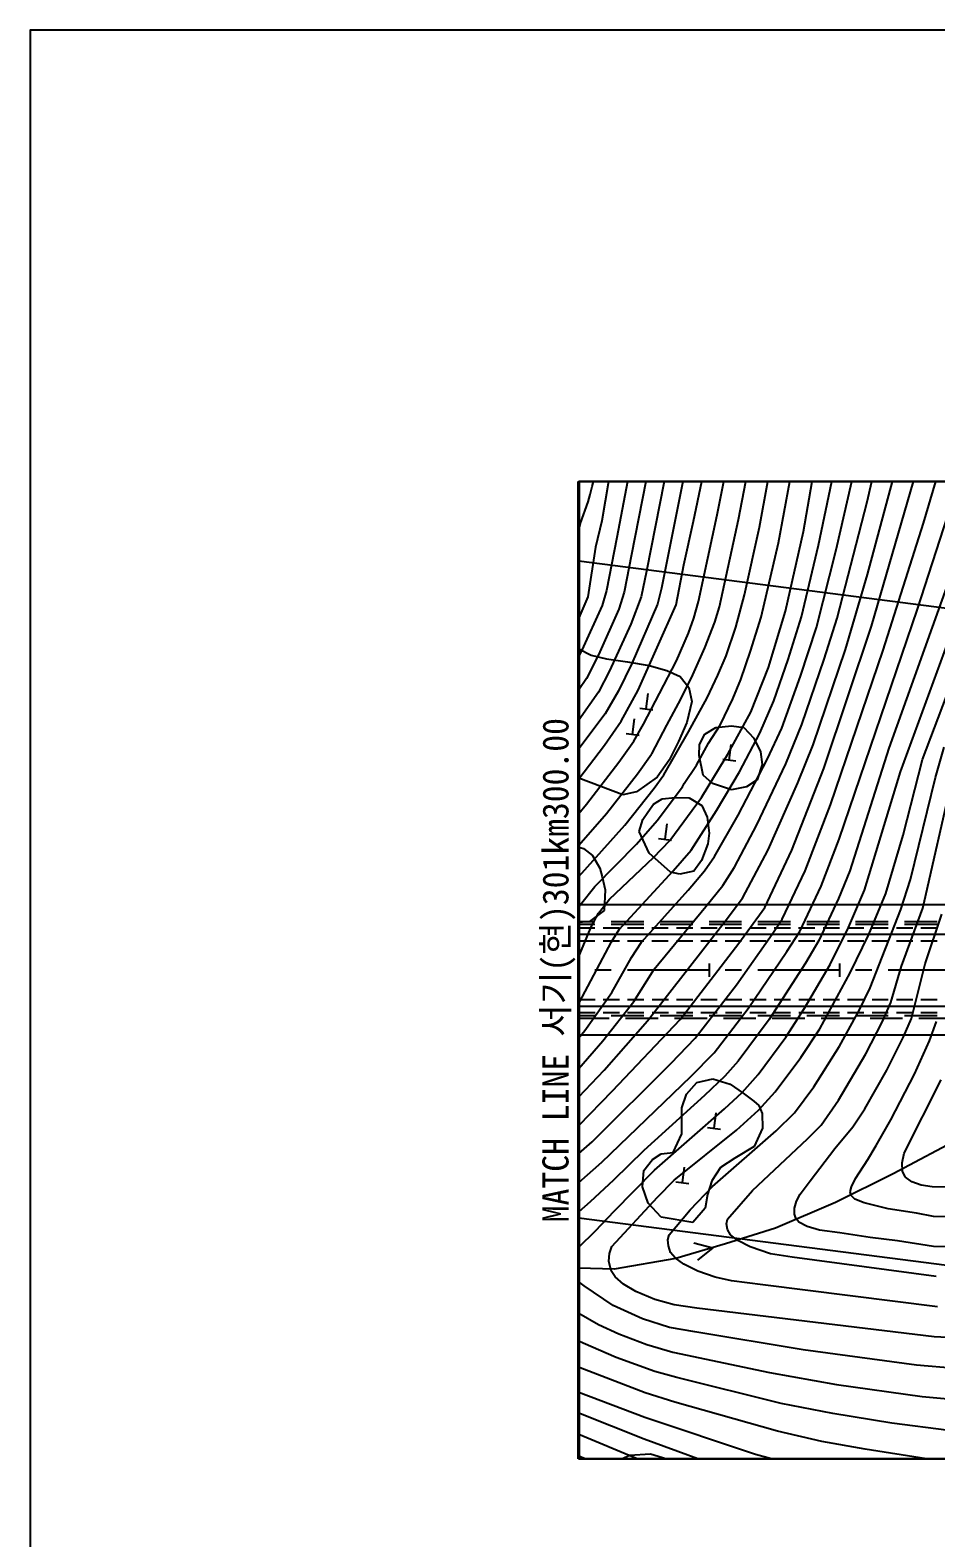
# Model space of a CAD drawing. Header units: millimetres. Extents: x 2406 to 3202, y 1103 to 1810.
# Drawn here: x 2405.9 to 2544.9, y 1387.7 to 1619.1 of the extents above; entities that cross this region are included whole.
import ezdxf
from ezdxf.enums import TextEntityAlignment as Align
from ezdxf.xclip import XClip

# ---------------------------------------------------------------- set-up
doc = ezdxf.new("R2010")
doc.units = ezdxf.units.MM
doc.header["$LTSCALE"] = 10
doc.header["$MEASUREMENT"] = 0
doc.header["$XCLIPFRAME"] = 2
for name, pattern in [('A-CENTR01', [2, 1.25, -0.25, 0.25, -0.25]), ('CENTER', [2, 1.25, -0.25, 0.25, -0.25]), ('DASHED', [0.75, 0.5, -0.25]), ('HIDDEN', [0.375, 0.25, -0.125])]:
    doc.linetypes.add(name, pattern=pattern)
for name, color, linetype in [('TN-MACL', 6, 'A-CENTR01'), ('TZ-BASE', 253, 'Continuous'), ('TZ-CABL', 4, 'Continuous')]:
    doc.layers.add(name, color=color, linetype=linetype)
doc.layers.add('TX-PAPR', color=2, linetype='Continuous', plot=False)
doc.styles.get("Standard").update_dxf_attribs({"font": 'GulimChe.ttf'})
doc.linetypes.add('ZIGZAG', pattern='A,0.0001,-0.2,[131,ltypeshp.shx,S=0.2,R=0,X=-0.2,Y=0],-0.4,[131,ltypeshp.shx,S=0.2,R=180,X=0.2,Y=0],-0.2', length=0.8001)

# ---------------------------------------------------------------- blocks, each defined once
blk = doc.blocks.new('JD-FHFJ6')
at = {"layer": 'TZ-BASE'}
for p, q in [((10.21, 89.08, 184), (5.85, 66.39, 184)), ((12.83, 87.93, 183), (8.13, 63.81, 183)), ((15.31, 85.99, 182), (10.41, 61.23, 182)), ((52.91, 68.62, 169), (58.56, 87.53, 169)), ((44.28, 71.85, 172), (47.29, 84.91, 172)), ((51.99, 55.39, 168), (61.42, 84.63, 168)), ((5.84, 82.4, 185), (3.57, 68.97, 185)), ((34.49, 67.33, 175), (36.86, 81.11, 175)), ((16.87, 79.29, 181), (12.7, 58.64, 181)), ((17.6, 68.9, 180), (19.93, 79.99, 180)), ((21.24, 69.85, 179), (23.36, 80.49, 179)), ((24.52, 69.14, 178), (26.61, 79.91, 178)), ((27.72, 67.99, 177), (29.96, 79.94, 177)), ((30.64, 65.57, 176), (32.87, 77.43, 176)), ((36.81, 65.2, 174), (39.28, 77.18, 174)), ((39.53, 64.5, 173), (42.27, 76.54, 173)), ((1.75, 72.97, 186), (2.08, 74.23, 186)), ((2.08, 74.23, 186), (2.46, 75.82, 186)), ((44.33, 60.74, 171), (48.4, 75.84, 171)), ((44.92, 52.8, 170), (51.37, 75.05, 170)), ((0.26, 68.59, 186), (1.47, 71.89, 186)), ((1.47, 71.89, 186), (1.75, 72.97, 186)), ((39.67, 54.02, 172), (44.28, 71.85, 172)), ((18.37, 56.59, 179), (21.24, 69.85, 179)), ((0, 67.53, 186), (0.26, 68.59, 186)), ((3.57, 68.97, 185), (2.56, 64.89, 185)), ((16.14, 62.19, 180), (17.6, 68.9, 180)), ((21.61, 55.78, 178), (24.52, 69.14, 178)), ((25.44, 57.62, 177), (27.72, 67.99, 177)), ((31.72, 55.1, 175), (34.49, 67.33, 175)), ((46.73, 49.09, 169), (52.91, 68.62, 169)), ((2.56, 64.89, 185), (1.42, 57.27, 185)), ((5.85, 66.39, 184), (4.27, 58.28, 184)), ((28, 54.19, 176), (30.64, 65.57, 176)), ((34.19, 54.21, 174), (36.81, 65.2, 174)), ((49.39, 30.42, 166), (62.2, 65.48, 166)), ((0, 62.83), (280, 26.85)), ((8.13, 63.81, 183), (6.96, 57.99, 183)), ((36.47, 52.58, 173), (39.53, 64.5, 173)), ((10.41, 61.23, 182), (9.58, 57.27, 182)), ((14.98, 56.06, 180), (16.14, 62.19, 180)), ((40.93, 49.19, 171), (44.33, 60.74, 171)), ((56.93, 60.22, 167), (47.57, 34.09, 167)), ((4.27, 58.28, 184), (3.61, 55.97, 184)), ((6.96, 57.99, 183), (6.18, 55.42, 183)), ((12.7, 58.64, 181), (12.09, 56.18, 181)), ((1.42, 57.27, 185), (0, 54.09, 185)), ((3.61, 55.97, 184), (0.49, 49.12, 184)), ((9.58, 57.27, 182), (8, 53.08, 182)), ((12.09, 56.18, 181), (8.14, 47.08, 181)), ((9.14, 42.95, 180), (14.98, 56.06, 180)), ((18.05, 55.32, 179), (18.37, 56.59, 179)), ((20.9, 53.4, 178), (21.61, 55.78, 178)), ((24.12, 52.62, 177), (25.44, 57.62, 177)), ((6.18, 55.42, 183), (3.03, 48.4, 183)), ((16.85, 51.72, 179), (17.65, 54.01, 179)), ((17.65, 54.01, 179), (18.05, 55.32, 179)), ((19.35, 49.46, 178), (20.9, 53.4, 178)), ((26.37, 48.93, 176), (28, 54.19, 176)), ((29.11, 46.44, 175), (31.72, 55.1, 175)), ((32.15, 47.65, 174), (34.19, 54.21, 174)), ((37.68, 47.7, 172), (39.67, 54.02, 172)), ((39.98, 20.11, 168), (51.99, 55.39, 168)), ((8, 53.08, 182), (4.74, 45.95, 182)), ((14.99, 47.46, 179), (16.85, 51.72, 179)), ((22.61, 48.25, 177), (24.12, 52.62, 177)), ((34.06, 45.11, 173), (36.47, 52.58, 173)), ((37.61, 30.96, 170), (44.92, 52.8, 170)), ((0, 49.31, 182.03), (1.93, 48.33, 182.03)), ((0.49, 49.12, 184), (0, 48.16, 184)), ((17.51, 45.32, 178), (19.35, 49.46, 178)), ((24.87, 44.6, 176), (26.37, 48.93, 176)), ((35.97, 34.6, 171), (40.93, 49.19, 171)), ((38.63, 25.35, 169), (46.73, 49.09, 169)), ((3.03, 48.4, 183), (1.2, 44.77, 183)), ((1.93, 48.33, 182.03), (4.27, 47.77, 182.03)), ((4.27, 47.77, 182.03), (7.5, 47.33, 182.03)), ((8.14, 47.08, 181), (6.1, 42.84, 181)), ((7.5, 47.33, 182.03), (10.81, 46.73, 182.03)), ((10.81, 46.73, 182.03), (13.51, 46, 182.03)), ((12.41, 42.45, 179), (14.99, 47.46, 179)), ((21.37, 45.28, 177), (22.61, 48.25, 177)), ((26.43, 39.59, 175), (29.11, 46.44, 175)), ((29.92, 41.33, 174), (32.15, 47.65, 174)), ((34.23, 37.7, 172), (37.68, 47.7, 172)), ((1.2, 44.77, 183), (0, 43.04, 183)), ((4.74, 45.95, 182), (3.02, 42.68, 182)), ((13.51, 46, 182.03), (15.58, 45.04, 182.03)), ((15.58, 45.04, 182.03), (16.89, 43.37, 182.03)), ((15.66, 41.58, 178), (17.51, 45.32, 178)), ((19.73, 41.79, 177), (21.37, 45.28, 177)), ((23.63, 41.63, 176), (24.87, 44.6, 176)), ((31.16, 37.16, 173), (34.06, 45.11, 173)), ((3.02, 42.68, 182), (0, 38.34, 182)), ((6.1, 42.84, 181), (4.04, 39.36, 181)), ((6.54, 38.2, 180), (9.14, 42.95, 180)), ((9.96, 37.76, 179), (12.41, 42.45, 179)), ((10.37, 40.09, 179.86), (10.68, 42.47, 179.86)), ((16.84, 36.59, 177), (19.73, 41.79, 177)), ((16.89, 43.37, 182.03), (17.35, 41.21, 182.03)), ((52.78, 32.31, 165), (56.43, 42.03, 165)), ((4.04, 39.36, 181), (0, 33.96, 181)), ((9.38, 40.21, 179.86), (11.37, 39.96, 179.86)), ((13.55, 37.58, 178), (15.66, 41.58, 178)), ((17.35, 41.21, 182.03), (16.57, 38.01, 182.03)), ((21.69, 37.61, 176), (23.63, 41.63, 176)), ((22.9, 33.15, 175), (26.43, 39.59, 175)), ((27.81, 36.36, 174), (29.92, 41.33, 174)), ((3.97, 34.54, 180), (6.54, 38.2, 180)), ((8.28, 36.17, 179.55), (8.59, 38.55, 179.55)), ((8.48, 35.14, 179), (9.96, 37.76, 179)), ((11.21, 33.19, 178), (13.55, 37.58, 178)), ((16.57, 38.01, 182.03), (15.34, 35.09, 182.03)), ((19.34, 36.19, 174.67), (21.07, 37.26, 174.67)), ((19.91, 34.83, 176), (21.69, 37.61, 176)), ((21.07, 37.26, 174.67), (23.43, 37.5, 174.67)), ((23.43, 37.5, 174.67), (25.32, 37.24, 174.67)), ((25.32, 37.24, 174.67), (26.87, 35.6, 174.67)), ((28.99, 32.44, 173), (31.16, 37.16, 173)), ((31.78, 31.65, 172), (34.23, 37.7, 172)), ((6.18, 31.92, 179), (8.48, 35.14, 179)), ((7.29, 36.3, 179.55), (9.27, 36.05, 179.55)), ((13.07, 29.99, 177), (16.84, 36.59, 177)), ((15.34, 35.09, 182.03), (13.87, 32.21, 182.03)), ((18.06, 31.48, 176), (19.91, 34.83, 176)), ((18.56, 34.65, 174.67), (19.34, 36.19, 174.67)), ((24.68, 30.46, 174), (27.81, 36.36, 174)), ((26.87, 35.6, 174.67), (27.91, 33.49, 174.67)), ((0, 29.34, 180), (3.97, 34.54, 180)), ((9.05, 30.15, 178), (11.18, 33.13, 178)), ((11.18, 33.13, 178), (11.21, 33.19, 178)), ((18.49, 32.95, 174.67), (18.56, 34.65, 174.67)), ((19.11, 29.94, 174.67), (18.49, 32.95, 174.67)), ((21.62, 31.03, 175), (22.9, 33.15, 175)), ((23.1, 32.24, 175.87), (23.4, 34.62, 175.87)), ((24.49, 23.77, 173), (28.99, 32.44, 173)), ((27.91, 33.49, 174.67), (28.15, 31.54, 174.67)), ((33.64, 28.77, 171), (35.97, 34.6, 171)), ((47.57, 34.09, 167), (41.6, 15.26, 167)), ((54.76, 29.54, 164), (56.08, 34.21, 164)), ((1.19, 25.49, 179), (6.18, 31.92, 179)), ((4.25, 24.03, 178), (9.05, 30.15, 178)), ((13.87, 32.21, 182.03), (12.02, 29.64, 182.03)), ((16.18, 28.67, 176), (18.06, 31.48, 176)), ((18.87, 26.48, 175), (21.62, 31.03, 175)), ((21.17, 24.48, 174), (24.68, 30.46, 174)), ((22.1, 32.37, 175.87), (24.09, 32.11, 175.87)), ((27.35, 22.3, 172), (31.78, 31.65, 172)), ((28.15, 31.54, 174.67), (27.41, 29.22, 174.67)), ((32.7, 18.4, 170), (37.61, 30.96, 170)), ((43.86, 12.28, 166), (49.39, 30.42, 166)), ((49.79, 20.7, 165), (52.78, 32.31, 165)), ((6.79, 26.93, 182.03), (0, 29.44, 182.03)), ((7.07, 22.23, 177), (11.58, 27.93, 177)), ((12.02, 29.64, 182.03), (8.89, 27.35, 182.03)), ((11.58, 27.93, 177), (13.07, 29.99, 177)), ((12.05, 22.99, 176), (15.91, 28.14, 176)), ((15.91, 28.14, 176), (16.18, 28.67, 176)), ((20.55, 28.67, 174.67), (19.11, 29.94, 174.67)), ((23.45, 27.68, 174.67), (20.55, 28.67, 174.67)), ((25.76, 28.15, 174.67), (23.45, 27.68, 174.67)), ((27.41, 29.22, 174.67), (25.76, 28.15, 174.67)), ((29.06, 18.45, 171), (33.64, 28.77, 171)), ((50.92, 13.9, 164), (54.76, 29.54, 164)), ((52.8, 9.53, 163), (57.48, 29.96, 163)), ((0, 24.05, 179), (1.19, 25.49, 179)), ((8.89, 27.35, 182.03), (6.79, 26.93, 182.03)), ((10.59, 24.24, 174.62), (11.47, 25.47, 174.62)), ((11.47, 25.47, 174.62), (12.8, 26.29, 174.62)), ((12.8, 26.29, 174.62), (14.82, 26.5, 174.62)), ((13.99, 19.89, 175), (18.87, 26.48, 175)), ((14.82, 26.5, 174.62), (16.97, 26.44, 174.62)), ((16.97, 26.44, 174.62), (18.89, 25.28, 174.62)), ((0, 19.16, 178), (4.25, 24.03, 178)), ((9.84, 23.12, 174.62), (10.59, 24.24, 174.62)), ((17.25, 18.41, 174), (21.17, 24.48, 174)), ((18.89, 25.28, 174.62), (19.73, 23.5, 174.62)), ((19.73, 23.5, 174.62), (20.01, 21.04, 174.62)), ((20.86, 17.44, 173), (24.49, 23.77, 173)), ((34.73, 15.23, 169), (38.63, 25.35, 169)), ((0, 14.36, 177), (7.07, 22.23, 177)), ((8.89, 19.36, 176), (12.05, 22.99, 176)), ((9.3, 21.3, 174.62), (9.84, 23.12, 174.62)), ((10.81, 17.93, 174.62), (9.3, 21.3, 174.62)), ((13.26, 20.08, 176.36), (13.56, 22.46, 176.36)), ((20.01, 21.04, 174.62), (19.83, 19.39, 174.62)), ((23.89, 15.78, 172), (27.35, 22.3, 172)), ((0, 18.89, 177.11), (0.74, 18.68, 177.11)), ((0.74, 18.68, 177.11), (2.1, 17.6, 177.11)), ((2.47, 12.82, 176), (8.89, 19.36, 176)), ((11.46, 17.27, 175), (13.99, 19.89, 175)), ((12.27, 20.21, 176.36), (14.25, 19.95, 176.36)), ((19.83, 19.39, 174.62), (18.84, 16.81, 174.62)), ((37.19, 12.9, 168), (39.98, 20.11, 168)), ((47.14, 11.75, 165), (49.79, 20.7, 165)), ((2.1, 17.6, 177.11), (3.23, 15.64, 177.11)), ((4.71, 10.88, 175), (11.46, 17.27, 175)), ((14.11, 15.05, 174.62), (10.81, 17.93, 174.62)), ((14.5, 15.25, 174), (17.25, 18.41, 174)), ((18.84, 16.81, 174.62), (17.66, 15.2, 174.62)), ((19.3, 15.25, 173), (20.86, 17.44, 173)), ((25.12, 11.03, 171), (29.06, 18.45, 171)), ((28.58, 9.64, 170), (32.7, 18.4, 170)), ((3.23, 15.64, 177.11), (3.61, 14.3, 177.11)), ((3.61, 14.3, 177.11), (4.09, 12.31, 177.11)), ((6.19, 6.26, 174), (14.5, 15.25, 174)), ((15.53, 14.71, 174.62), (14.11, 15.05, 174.62)), ((17.66, 15.2, 174.62), (15.53, 14.71, 174.62)), ((16.8, 12.29, 173), (19.3, 15.25, 173)), ((22.12, 13.01, 172), (23.89, 15.78, 172)), ((31.24, 7.83, 169), (34.73, 15.23, 169)), ((41.6, 15.26, 167), (39.87, 11.01, 167)), ((49.44, 9.29, 164), (50.92, 13.9, 164)), ((0.3, 10.07, 176), (2.47, 12.82, 176)), ((4.09, 12.31, 177.11), (3.89, 9.14, 177.11)), ((9.66, 4.28, 173), (16.8, 12.29, 173)), ((19.53, 9.77, 172), (22.12, 13.01, 172)), ((33.92, 5.95, 168), (37.19, 12.9, 168)), ((41.42, 6.55, 166), (43.86, 12.28, 166)), ((44.53, 5.49, 165), (47.14, 11.75, 165)), ((0, 9.55, 176), (0.3, 10.07, 176)), ((111.81, 10), (0, 10)), ((111.81, 10), (0, 10)), ((3.03, 8.77, 175), (4.71, 10.88, 175)), ((11.58, 0.13, 172), (19.53, 9.77, 172)), ((22.47, 7.52, 171), (25.12, 11.03, 171)), ((24.57, 4.16, 170), (28.58, 9.64, 170)), ((39.87, 11.01, 167), (36.86, 4.54, 167)), ((44.73, -2.7, 164), (49.44, 9.29, 164)), ((49.51, 0.62, 163), (52.8, 9.53, 163)), ((1.67, 7.46, 177.11), (0, 7.3, 177.11)), ((3.89, 9.14, 177.11), (1.67, 7.46, 177.11)), ((1.95, 6.73, 175), (3.03, 8.77, 175)), ((10.56, -7.8, 171), (22.47, 7.52, 171)), ((29.7, 5.53, 169), (31.24, 7.83, 169)), ((53.14, 0.97, 162), (55.71, 8.57, 162)), ((0, 2.11, 175), (1.95, 6.73, 175)), ((5.06, 4.36, 174), (6.19, 6.26, 174)), ((24.2, -2.24, 169), (29.7, 5.53, 169)), ((31.96, 2.86, 168), (33.92, 5.95, 168)), ((38.59, 0.88, 166), (41.42, 6.55, 166)), ((41.67, -0.43, 165), (44.53, 5.49, 165)), ((0.06, -5.02, 174), (5.06, 4.36, 174)), ((8.12, 1.94, 173), (9.66, 4.28, 173)), ((15.57, -7.57, 170), (24.57, 4.16, 170)), ((26, -5.88, 168), (31.96, 2.86, 168)), ((36.86, 4.54, 167), (34.81, 1.06, 167)), ((0, 1), (0, -1)), ((5.08, -3.43, 173), (8.12, 1.94, 173)), ((8.45, -4.81, 172), (11.58, 0.13, 172)), ((20, 1), (20, -1)), ((34.81, 1.06, 167), (29.24, -7.58, 167)), ((34.67, -5.84, 166), (38.59, 0.88, 166)), ((40, 1), (40, -1)), ((47.92, -4.94, 163), (49.51, 0.62, 163)), ((51.06, -7.42, 162), (53.14, 0.97, 162)), ((17.87, -10.45, 169), (24.2, -2.24, 169)), ((37, -8.98, 165), (41.67, -0.43, 165)), ((0.95, -9.27, 173), (5.08, -3.43, 173)), ((43.08, -6.08, 164), (44.73, -2.7, 164)), ((0, -5.12, 174), (0.06, -5.02, 174)), ((3.69, -10.87, 172), (8.45, -4.81, 172)), ((20.81, -12.67, 168), (26, -5.88, 168)), ((31.76, -10.29, 166), (34.67, -5.84, 166)), ((40.04, -11.66, 164), (43.08, -6.08, 164)), ((46.55, -7.96, 163), (47.92, -4.94, 163)), ((3.92, -15.36, 171), (10.56, -7.8, 171)), ((5.17, -18.52, 170), (15.57, -7.57, 170)), ((29.24, -7.58, 167), (24.49, -13.97, 167)), ((34.09, -13.4, 165), (37, -8.98, 165)), ((44.05, -12.82, 163), (46.55, -7.96, 163)), ((49.83, -10.25, 162), (51.06, -7.42, 162)), ((53.84, -10.87, 161), (54.9, -7.89, 161)), ((0, -10.39, 173), (0.95, -9.27, 173)), ((111.81, -10), (0, -10)), ((111.81, -10), (0, -10)), ((0, -15.1, 172), (3.69, -10.87, 172)), ((14.17, -14.25, 169), (17.87, -10.45, 169)), ((27.56, -16, 166), (31.76, -10.29, 166)), ((47.27, -15.35, 162), (49.83, -10.25, 162)), ((51.54, -15.96, 161), (53.84, -10.87, 161)), ((17.21, -16.3, 168), (20.81, -12.67, 168)), ((30.17, -18.69, 165), (34.09, -13.4, 165)), ((36.08, -17.9, 164), (40.04, -11.66, 164)), ((39.85, -19.94, 163), (44.05, -12.82, 163)), ((0, -19.45, 171), (3.92, -15.36, 171)), ((2.09, -26.35, 169), (14.17, -14.25, 169)), ((24.49, -13.97, 167), (22.41, -16.29, 167)), ((25.08, -18.79, 166), (27.56, -16, 166)), ((43.93, -21.27, 162), (47.27, -15.35, 162)), ((47.88, -22.95, 161), (51.54, -15.96, 161)), ((3.55, -29.48, 168), (17.21, -16.3, 168)), ((16.55, -19.01, 166.05), (18.13, -17.22, 166.05)), ((18.13, -17.22, 166.05), (20.6, -16.66, 166.05)), ((22.41, -16.29, 167), (19.32, -19.25, 167)), ((20.6, -16.66, 166.05), (23.24, -17.47, 166.05)), ((23.24, -17.47, 166.05), (25.25, -18.89, 166.05)), ((33.09, -21.91, 164), (36.08, -17.9, 164)), ((49.95, -28.09, 160), (55.63, -16.82, 160)), ((0, -23.83, 170), (5.17, -18.52, 170)), ((19.32, -19.25, 167), (10, -27.67, 167)), ((15.83, -21.15, 166.05), (16.55, -19.01, 166.05)), ((22.4, -21.3, 166), (25.08, -18.79, 166)), ((25.25, -18.89, 166.05), (26.86, -20.08, 166.05)), ((26.86, -20.08, 166.05), (27.65, -20.76, 166.05)), ((27.6, -21.5, 165), (30.17, -18.69, 165)), ((27.65, -20.76, 166.05), (28.16, -22.02, 166.05)), ((37.22, -23.81, 163), (39.85, -19.94, 163)), ((11.62, -30.67, 166), (22.4, -21.3, 166)), ((15.84, -22.95, 166.05), (15.83, -21.15, 166.05)), ((15.85, -25.13, 166.05), (15.84, -22.95, 166.05)), ((20.78, -24.25, 166.28), (21.08, -21.87, 166.28)), ((24.22, -24.57, 165), (27.6, -21.5, 165)), ((28.16, -22.02, 166.05), (28.21, -24.26, 166.05)), ((30.29, -24.65, 164), (33.09, -21.91, 164)), ((42.07, -24.05, 162), (43.93, -21.27, 162)), ((45.67, -26.9, 161), (47.88, -22.95, 161)), ((14.48, -28, 166.05), (15.85, -25.13, 166.05)), ((14.66, -32.23, 165), (24.22, -24.57, 165)), ((19.79, -24.12, 166.28), (21.77, -24.38, 166.28)), ((20.52, -33.19, 164), (30.29, -24.65, 164)), ((28.21, -24.26, 166.05), (26.91, -27.06, 166.05)), ((35.13, -25.9, 163), (37.22, -23.81, 163)), ((39.32, -27.38, 162), (42.07, -24.05, 162)), ((0, -28.14, 169), (2.09, -26.35, 169)), ((10, -27.67, 167), (5.34, -32.23, 167)), ((26.91, -27.06, 166.05), (23.98, -28.87, 166.05)), ((26.66, -33.81, 163), (35.13, -25.9, 163)), ((35.54, -32.35, 162), (39.32, -27.38, 162)), ((44.37, -29.05, 161), (45.67, -26.9, 161)), ((59.04, -25.52, 166.91), (48.26, -31.26, 166.91)), ((0, -32.59, 168), (3.55, -29.48, 168)), ((9.99, -30.73, 166.05), (11.31, -29.08, 166.05)), ((11.31, -29.08, 166.05), (12.67, -28.18, 166.05)), ((12.67, -28.18, 166.05), (14.48, -28, 166.05)), ((23.98, -28.87, 166.05), (21.77, -30.27, 166.05)), ((42.49, -31.95, 161), (44.37, -29.05, 161)), ((49.62, -29.59, 160), (49.95, -28.09, 160)), ((49.71, -30.91, 160), (49.62, -29.59, 160)), ((5.34, -32.23, 167), (1.76, -35.53, 167)), ((5.46, -36.97, 166), (11.62, -30.67, 166)), ((9.79, -33.24, 166.05), (9.99, -30.73, 166.05)), ((12.09, -34.86, 165), (14.66, -32.23, 165)), ((15.92, -32.59, 165.54), (16.22, -30.21, 165.54)), ((20.45, -32.31, 166.05), (19.76, -34.42, 166.05)), ((21.77, -30.27, 166.05), (20.45, -32.31, 166.05)), ((33.98, -34.4, 162), (35.54, -32.35, 162)), ((48.26, -31.26, 166.91), (39.39, -35.66, 166.91)), ((41.85, -33.23, 161), (42.49, -31.95, 161)), ((50.16, -31.76, 160), (49.71, -30.91, 160)), ((51.13, -32.47, 160), (50.16, -31.76, 160)), ((10.67, -35.75, 166.05), (9.79, -33.24, 166.05)), ((14.92, -32.46, 165.54), (16.91, -32.72, 165.54)), ((17.11, -36.79, 164), (20.52, -33.19, 164)), ((19.76, -34.42, 166.05), (19.42, -36.52, 166.05)), ((22.85, -38.19, 163), (26.66, -33.81, 163)), ((33.44, -35.43, 162), (33.98, -34.4, 162)), ((41.68, -34.03, 161), (41.85, -33.23, 161)), ((41.81, -34.59, 161), (41.68, -34.03, 161)), ((42.36, -35.14, 161), (41.81, -34.59, 161)), ((52.54, -32.99, 160), (51.13, -32.47, 160)), ((54.26, -33.23, 160), (52.54, -32.99, 160)), ((60.23, -33.32, 160), (54.26, -33.23, 160)), ((1.76, -35.53, 167), (0, -37.07, 167)), ((2.56, -40, 166), (5.46, -36.97, 166)), ((5.11, -42.43, 165), (12.09, -34.86, 165)), ((12.68, -37.9, 166.05), (10.67, -35.75, 166.05)), ((13.9, -40.62, 164), (17.11, -36.79, 164)), ((19.42, -36.52, 166.05), (17.54, -38.72, 166.05)), ((39.39, -35.66, 166.91), (30.18, -39.57, 166.91)), ((33.09, -36.54, 162), (33.44, -35.43, 162)), ((33.12, -37.43, 162), (33.09, -36.54, 162)), ((43.78, -35.73, 161), (42.36, -35.14, 161)), ((47.49, -36.62, 161), (43.78, -35.73, 161)), ((51.82, -37.3, 161), (47.49, -36.62, 161)), ((0, -37.99), (280, -73.97)), ((17.54, -38.72, 166.05), (12.68, -37.9, 166.05)), ((22.7, -38.92, 163), (22.85, -38.19, 163)), ((22.84, -39.81, 163), (22.7, -38.92, 163)), ((33.31, -38.07, 162), (33.12, -37.43, 162)), ((33.78, -38.68, 162), (33.31, -38.07, 162)), ((35.06, -39.32, 162), (33.78, -38.68, 162)), ((36.96, -39.9, 162), (35.06, -39.32, 162)), ((54.46, -37.81, 161), (51.82, -37.3, 161)), ((58.79, -37.93, 161), (54.46, -37.81, 161)), ((0, -42.5, 166), (2.56, -40, 166)), ((13.7, -41.38, 164), (13.9, -40.62, 164)), ((13.77, -42.3, 164), (13.7, -41.38, 164)), ((30.18, -39.57, 166.91), (22.53, -42, 166.91)), ((23.32, -40.63, 163), (22.84, -39.81, 163)), ((24.42, -41.51, 163), (23.32, -40.63, 163)), ((26.33, -42.44, 163), (24.42, -41.51, 163)), ((40.05, -40.3, 162), (36.96, -39.9, 162)), ((44.74, -41.04, 162), (40.05, -40.3, 162)), ((48.91, -41.55, 162), (44.74, -41.04, 162)), ((54.43, -42.4, 162), (48.91, -41.55, 162)), ((4.64, -44.64, 165), (4.71, -43.47, 165)), ((4.71, -43.47, 165), (5.11, -42.43, 165)), ((14.11, -43.32, 164), (13.77, -42.3, 164)), ((14.81, -44.15, 164), (14.11, -43.32, 164)), ((22.53, -42, 166.91), (14.93, -44.26, 166.91)), ((17.65, -41.85, 166.91), (20.56, -42.59, 166.91)), ((20.56, -42.59, 166.91), (18.23, -44.48, 166.91)), ((29.42, -43.55, 163), (26.33, -42.44, 163)), ((32.75, -44.03, 163), (29.42, -43.55, 163)), ((60, -42.58, 162), (54.43, -42.4, 162)), ((5.47, -45.91, 166.91), (0, -45.74, 166.91)), ((4.98, -46.14, 165), (4.64, -44.64, 165)), ((5.61, -47.07, 165), (4.98, -46.14, 165)), ((14.93, -44.26, 166.91), (5.47, -45.91, 166.91)), ((16.15, -45.14, 164), (14.81, -44.15, 164)), ((18.27, -46.17, 164), (16.15, -45.14, 164)), ((20.96, -47.13, 164), (18.27, -46.17, 164)), ((54.85, -47.03, 163), (32.75, -44.03, 163)), ((0.84, -48.46, 166), (0, -47.85, 166)), ((5.3, -51.44, 166), (0.84, -48.46, 166)), ((6.88, -48.2, 165), (5.61, -47.07, 165)), ((8.75, -49.31, 165), (6.88, -48.2, 165)), ((23.47, -47.66, 164), (20.96, -47.13, 164)), ((28.27, -48.29, 164), (23.47, -47.66, 164)), ((55.07, -51.66, 164), (28.27, -48.29, 164)), ((11.69, -50.53, 165), (8.75, -49.31, 165)), ((14.66, -51.35, 165), (11.69, -50.53, 165)), ((0, -52.65, 167), (3.05, -54.36, 167)), ((9.79, -53.5, 166), (5.3, -51.44, 166)), ((18.11, -51.88, 165), (14.66, -51.35, 165)), ((54.52, -56.28, 165), (18.11, -51.88, 165)), ((3.05, -54.36, 167), (6.17, -55.8, 167)), ((13.92, -54.82, 166), (9.79, -53.5, 166)), ((17.8, -55.52, 166), (13.92, -54.82, 166)), ((34.46, -58.27, 166), (17.8, -55.52, 166)), ((0.67, -57.26, 168), (0, -56.93, 168)), ((5.74, -59.45, 168), (0.67, -57.26, 168)), ((6.17, -55.8, 167), (10.45, -57.45, 167)), ((10.45, -57.45, 167), (14.47, -58.61, 167)), ((59.72, -56.51, 165), (54.52, -56.28, 165)), ((11.67, -61.61, 168), (5.74, -59.45, 168)), ((14.47, -58.61, 167), (29.28, -61.74, 167)), ((51.85, -60.64, 166), (34.46, -58.27, 166)), ((0.23, -61.03, 169), (0, -60.93, 169)), ((10.21, -64.88, 169), (0.23, -61.03, 169)), ((15.04, -62.5, 168), (11.67, -61.61, 168)), ((29.28, -61.74, 167), (39.55, -63.57, 167)), ((57.82, -61.14, 166), (51.85, -60.64, 166)), ((31.07, -66.48, 168), (15.04, -62.5, 168)), ((39.55, -63.57, 167), (52.72, -65.45, 167)), ((10.16, -68.67, 170), (0, -64.79, 170)), ((14.75, -66.27, 169), (10.21, -64.88, 169)), ((30.51, -70.75, 169), (14.75, -66.27, 169)), ((39.01, -68.05, 168), (31.07, -66.48, 168)), ((52.72, -65.45, 167), (59.97, -66.07, 167)), ((10.05, -71.99, 171), (0, -67.98, 171)), ((27.15, -74.34, 170), (10.16, -68.67, 170)), ((48.04, -69.51, 168), (39.01, -68.05, 168)), ((10.25, -75.53, 172), (0, -71.24, 172)), ((37.33, -72.31, 169), (30.51, -70.75, 169)), ((56.82, -70.65, 168), (48.04, -69.51, 168)), ((28.62, -78.79, 171), (10.05, -71.99, 171)), ((43.94, -73.53, 169), (37.33, -72.31, 169)), ((54.32, -75.15, 169), (43.94, -73.53, 169)), ((21.98, -84.25, 173), (0, -74.57, 173)), ((5.68, -75.43, 172.79), (7.8, -74.45, 172.79)), ((7.8, -74.45, 172.79), (11.02, -74.2, 172.79)), ((11.02, -74.2, 172.79), (13.99, -75.14, 172.79)), ((36.49, -76.88, 170), (27.15, -74.34, 170))]:
    blk.add_line(p, q, dxfattribs=at)
at = {"layer": 'TZ-BASE', "linetype": 'DASHED'}
for p, q in [((280, 7.4), (0, 7.4)), ((280, 7), (0, 7)), ((280, -7), (0, -7)), ((447.2, -7.4), (0, -7.4))]:
    blk.add_line(p, q, dxfattribs=at)
at = {"layer": 'TZ-BASE', "linetype": 'CENTER', "flags": 128}
blk.add_lwpolyline([(700, 0), (280, 0), (0, 0)], dxfattribs=at)

msp = doc.modelspace()

# ---------------------------------------------------------------- linework, layer by layer
at = {"layer": 'TN-MACL', "const_width": 0.5}
msp.add_lwpolyline([(2490.05, 1549.8), (2490.05, 1399.8)], dxfattribs=at)
at = {"layer": 'TX-PAPR'}
msp.add_lwpolyline([(2405.89, 1103.05), (3201.89, 1103.05), (3201.89, 1619.05), (2405.89, 1619.05)], close=True, dxfattribs=at)
msp.add_lwpolyline([(2490.05, 1549.8), (3190.05, 1549.8), (3190.05, 1399.8), (2490.05, 1399.8), (2490.05, 1549.8)], dxfattribs=at)
at = {"layer": 'TZ-CABL', "linetype": 'HIDDEN'}
for points in [[(2490.05, 1481.3), (2963.21, 1481.3)], [(2490.05, 1479.3), (2963.21, 1479.3)]]:
    msp.add_lwpolyline(points, dxfattribs=at)
at = {"layer": 'TZ-CABL', "linetype": 'ZIGZAG', "ltscale": 0.5}
msp.add_lwpolyline([(2490.05, 1480.3), (2962.95, 1480.3)], dxfattribs=at)
at = {"layer": 'TZ-CABL', "linetype": 'HIDDEN', "elevation": 250.34}
for points in [[(2490.06, 1470.3), (2963.22, 1470.3)], [(2490.06, 1468.3), (2963.22, 1468.3)]]:
    msp.add_lwpolyline(points, dxfattribs=at)
at = {"layer": 'TZ-CABL', "linetype": 'ZIGZAG', "ltscale": 0.5, "elevation": 250.34}
msp.add_lwpolyline([(2490.06, 1469.3), (2962.96, 1469.3)], dxfattribs=at)

# ---------------------------------------------------------------- block references
at = {"layer": 'TZ-BASE'}
ref = msp.add_blockref('JD-FHFJ6', (2490.05, 1474.8), dxfattribs=at)
XClip(ref).set_block_clipping_path([(-0.0000000004, -75), (700.0000000006, 75.0000000039)])

# ---------------------------------------------------------------- texts
at = {"layer": 'TN-MACL'}
msp.add_text('MATCH LINE 서기(현)301㎞300.00', height=4, rotation=90, dxfattribs=at).set_placement((2486.49, 1474.8), align=Align.MIDDLE_CENTER)

doc.saveas('drawing.dxf')
